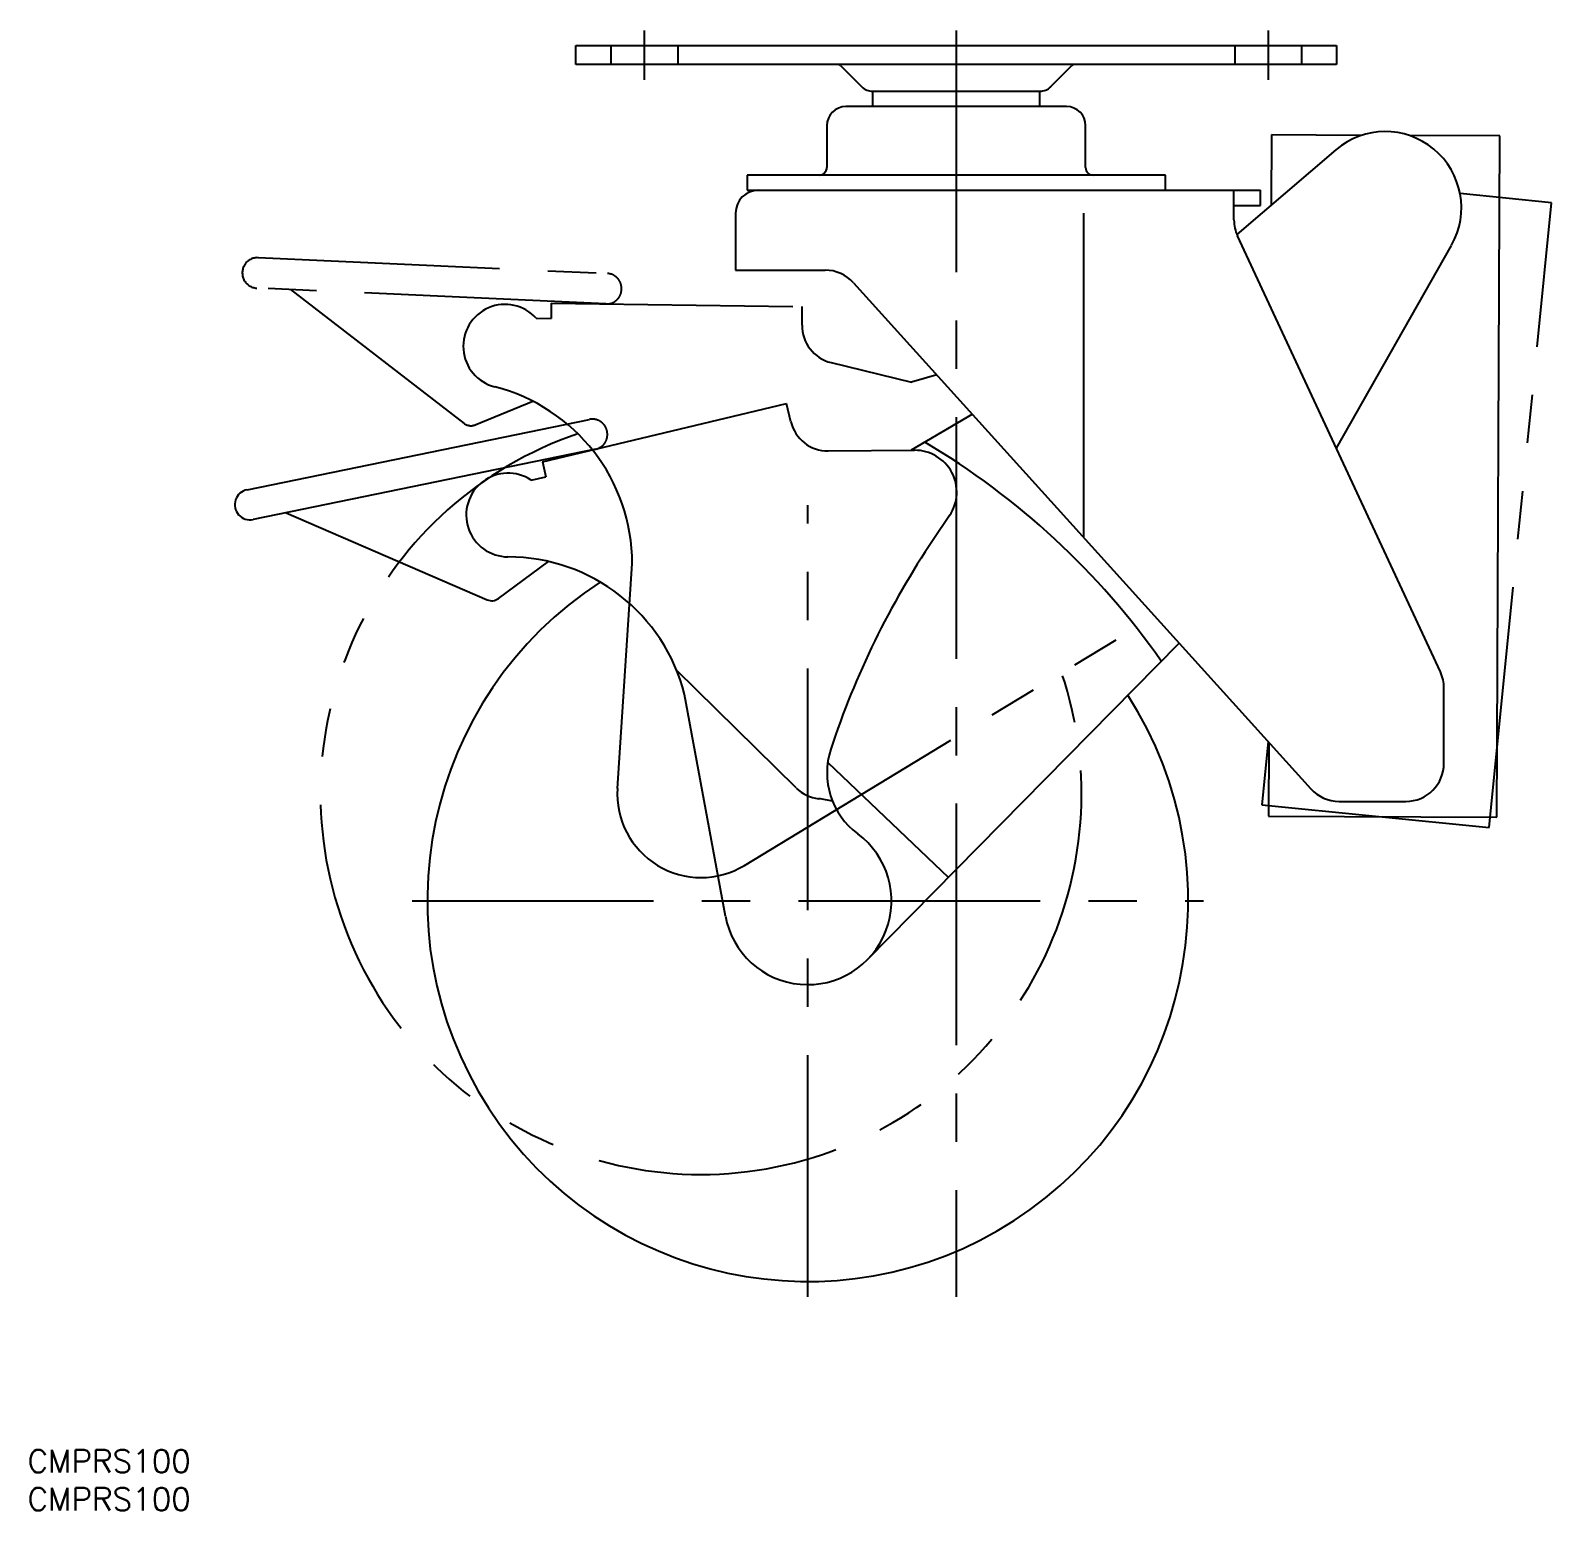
# Model space of a CAD drawing. Extents: x -122 to 80, y -330 to 31.
# Drawn here: x -121.7 to 78.2, y -330.5 to -136 of the extents above; entities that cross this region are included whole.
import ezdxf

# ---------------------------------------------------------------- set-up
doc = ezdxf.new("R2010")
doc.units = 0
for name, pattern in [('CENTER', [50.8, 31.75, -6.35, 6.35, -6.35]), ('DASHED', [19.05, 12.7, -6.35]), ('PHANTOM', [63.5, 31.75, -6.35, 6.35, -6.35, 6.35, -6.35])]:
    doc.linetypes.add(name, pattern=pattern)
doc.layers.get('0').update_dxf_attribs({"linetype": 'CONTINUOUS'})
doc.layers.add('CENTER', color=1, linetype='CONTINUOUS')
doc.styles.get("Standard").update_dxf_attribs({"font": 'txt.shx', "height": 3, "bigfont": 'bigfont.shx'})

msp = doc.modelspace()

# ---------------------------------------------------------------- linework, layer by layer
at = {"color": 7, "linetype": 'CONTINUOUS'}
for p, q in [((-50, -140.48), (-50, -137.98)), ((-50, -137.98), (50, -137.98)), ((50, -137.98), (50, -140.48)), ((50, -140.48), (-50, -140.48)), ((-15.21, -140.6), (-12.41, -143.4)), ((12.41, -143.4), (15.21, -140.6)), ((-11, -143.98), (11, -143.98)), ((-11, -143.98), (-11, -145.98)), ((11, -145.98), (11, -143.98)), ((14.5, -145.98), (-14.5, -145.98)), ((-17, -148.48), (-17, -153.98)), ((17, -153.98), (17, -148.48)), ((41.43, -149.72), (41.39, -158.93)), ((53.16, -149.77), (41.43, -149.72)), ((71.43, -149.85), (59.55, -149.8)), ((71.06, -239.35), (71.43, -149.85)), ((49.91, -151.67), (36.87, -162.78)), ((-27.5, -154.98), (-27.5, -156.98)), ((27.5, -154.98), (-27.5, -154.98)), ((27.5, -156.98), (27.5, -154.98)), ((-27.5, -156.98), (40, -156.98)), ((36.5, -160.88), (36.5, -156.98)), ((40, -158.98), (40, -156.98)), ((36.5, -158.98), (40, -158.98)), ((-29, -159.98), (-29, -167.48)), ((16.71, -159.98), (16.71, -202.56)), ((63.63, -220.28), (36.97, -162.99)), ((49.96, -190.89), (65.09, -164.22)), ((-29, -167.48), (-17.22, -167.48)), ((-13.51, -169.13), (46.61, -235.64)), ((-54.4, -192.68), (-22.31, -185.02)), ((-21.74, -187.4), (-22.31, -185.02)), ((-93.22, -196.33), (-48.21, -187.09)), ((2.12, -186.42), (-5.94, -191.15)), ((-47.41, -191.01), (-92.42, -200.25)), ((-16.84, -191.24), (-5.47, -191.15)), ((-54.4, -192.68), (-53.94, -194.63)), ((-55.85, -195.08), (-53.94, -194.63)), ((-88.08, -199.36), (-61.65, -210.8)), ((-0.87, -199.73), (-3.02, -202.91)), ((-60.16, -210.62), (-53.61, -205.76)), ((-11.69, -258.08), (29.29, -216.48)), ((-21.05, -235.52), (-36.76, -220.04)), ((-30.34, -252.35), (-35.7, -223.24)), ((64.1, -232.28), (64.1, -222.39)), ((41.1, -229.54), (41.06, -239.22)), ((-16.88, -232.15), (-1.03, -247.26)), ((50.32, -237.28), (59.1, -237.28)), ((41.06, -239.22), (71.06, -239.35))]:
    msp.add_line(p, q, dxfattribs=at)
at = {"color": 3, "linetype": 'DASHED'}
for p, q in [((-45.4, -137.98), (-45.4, -140.48)), ((-36.6, -137.98), (-36.6, -140.48)), ((36.6, -137.98), (36.6, -140.48)), ((45.4, -137.98), (45.4, -140.48))]:
    msp.add_line(p, q, dxfattribs=at)
at = {"color": 3, "linetype": 'PHANTOM'}
for p, q in [((78.25, -158.64), (66.22, -157.43)), ((70.03, -240.73), (78.25, -158.64)), ((-91.75, -165.84), (-45.85, -167.92)), ((-46.04, -171.92), (-91.94, -169.84)), ((-87.51, -170.04), (-64.69, -187.61)), ((-53.23, -171.82), (-53.25, -173.82)), ((-53.23, -171.82), (-20.23, -172.26)), ((-55.21, -173.8), (-53.25, -173.82)), ((-20.26, -174.71), (-20.23, -172.26)), ((-16.45, -179.63), (-5.87, -182.22)), ((-2.55, -181.25), (-5.87, -182.22)), ((-63.21, -187.81), (-55.66, -184.7)), ((-44.52, -235.57), (-42.58, -206.03)), ((-27.84, -245.69), (26.11, -212.96)), ((41.01, -229.44), (40.18, -237.74)), ((40.18, -237.74), (70.03, -240.73))]:
    msp.add_line(p, q, dxfattribs=at)
msp.add_polyline3d([(-46.04, -171.92, 0), (-45.99, -171.92, 0), (-45.94, -171.92, 0), (-45.89, -171.92, 0), (-45.84, -171.92, 0), (-45.79, -171.91, 0), (-45.75, -171.91, 0), (-45.7, -171.9, 0), (-45.65, -171.9, 0), (-45.6, -171.89, 0), (-45.56, -171.88, 0), (-45.51, -171.87, 0), (-45.46, -171.86, 0), (-45.42, -171.84, 0), (-45.37, -171.83, 0), (-45.32, -171.82, 0), (-45.28, -171.8, 0), (-45.23, -171.78, 0), (-45.19, -171.76, 0), (-45.14, -171.74, 0), (-45.1, -171.72, 0), (-45.06, -171.7, 0), (-45.01, -171.68, 0), (-44.97, -171.66, 0), (-44.93, -171.63, 0), (-44.89, -171.6, 0), (-44.85, -171.58, 0), (-44.81, -171.55, 0), (-44.77, -171.52, 0), (-44.73, -171.49, 0), (-44.69, -171.46, 0), (-44.66, -171.43, 0), (-44.62, -171.4, 0), (-44.59, -171.36, 0), (-44.55, -171.33, 0), (-44.52, -171.29, 0), (-44.49, -171.26, 0), (-44.45, -171.22, 0), (-44.42, -171.18, 0), (-44.39, -171.14, 0), (-44.36, -171.1, 0), (-44.34, -171.06, 0), (-44.31, -171.02, 0), (-44.28, -170.98, 0), (-44.26, -170.94, 0), (-44.23, -170.9, 0), (-44.21, -170.85, 0), (-44.19, -170.81, 0), (-44.17, -170.77, 0), (-44.15, -170.72, 0), (-44.13, -170.68, 0), (-44.11, -170.63, 0), (-44.09, -170.58, 0), (-44.08, -170.54, 0), (-44.06, -170.49, 0), (-44.05, -170.44, 0), (-44.04, -170.4, 0), (-44.03, -170.35, 0), (-44.02, -170.3, 0), (-44.01, -170.25, 0), (-44, -170.2, 0), (-43.99, -170.16, 0), (-43.99, -170.11, 0), (-43.99, -170.06, 0), (-43.98, -170.01, 0), (-43.98, -169.96, 0), (-43.98, -169.91, 0), (-43.98, -169.86, 0), (-43.98, -169.81, 0), (-43.99, -169.76, 0), (-43.99, -169.71, 0), (-44, -169.66, 0), (-44, -169.62, 0), (-44.01, -169.57, 0), (-44.02, -169.52, 0), (-44.03, -169.47, 0), (-44.04, -169.43, 0), (-44.05, -169.38, 0), (-44.07, -169.33, 0), (-44.08, -169.28, 0), (-44.1, -169.24, 0), (-44.11, -169.19, 0), (-44.13, -169.15, 0), (-44.15, -169.1, 0), (-44.17, -169.06, 0), (-44.19, -169.01, 0), (-44.22, -168.97, 0), (-44.24, -168.93, 0), (-44.26, -168.88, 0), (-44.29, -168.84, 0), (-44.32, -168.8, 0), (-44.34, -168.76, 0), (-44.37, -168.72, 0), (-44.4, -168.68, 0), (-44.43, -168.64, 0), (-44.46, -168.61, 0), (-44.49, -168.57, 0), (-44.53, -168.53, 0), (-44.56, -168.5, 0), (-44.6, -168.47, 0), (-44.63, -168.43, 0), (-44.67, -168.4, 0), (-44.7, -168.37, 0), (-44.74, -168.34, 0), (-44.78, -168.31, 0), (-44.82, -168.28, 0), (-44.86, -168.25, 0), (-44.9, -168.22, 0), (-44.94, -168.2, 0), (-44.98, -168.18, 0), (-45.02, -168.15, 0), (-45.07, -168.13, 0), (-45.11, -168.11, 0), (-45.15, -168.09, 0), (-45.2, -168.07, 0), (-45.24, -168.05, 0), (-45.29, -168.03, 0), (-45.33, -168.02, 0), (-45.38, -168, 0), (-45.43, -167.99, 0), (-45.47, -167.98, 0), (-45.52, -167.97, 0), (-45.57, -167.96, 0), (-45.62, -167.95, 0), (-45.66, -167.94, 0), (-45.71, -167.93, 0), (-45.76, -167.93, 0), (-45.81, -167.92, 0), (-45.85, -167.92, 0)], dxfattribs=at)
at = {"color": 7, "linetype": 'CONTINUOUS'}
msp.add_polyline3d([(-47.41, -191.01, 0), (-47.36, -191, 0), (-47.32, -190.99, 0), (-47.27, -190.98, 0), (-47.22, -190.96, 0), (-47.18, -190.95, 0), (-47.13, -190.93, 0), (-47.09, -190.91, 0), (-47.04, -190.9, 0), (-47, -190.88, 0), (-46.95, -190.86, 0), (-46.91, -190.84, 0), (-46.87, -190.81, 0), (-46.83, -190.79, 0), (-46.78, -190.76, 0), (-46.74, -190.74, 0), (-46.7, -190.71, 0), (-46.66, -190.68, 0), (-46.63, -190.65, 0), (-46.59, -190.62, 0), (-46.55, -190.59, 0), (-46.51, -190.56, 0), (-46.48, -190.53, 0), (-46.44, -190.5, 0), (-46.41, -190.46, 0), (-46.37, -190.43, 0), (-46.34, -190.39, 0), (-46.31, -190.35, 0), (-46.28, -190.32, 0), (-46.25, -190.28, 0), (-46.22, -190.24, 0), (-46.19, -190.2, 0), (-46.17, -190.16, 0), (-46.14, -190.12, 0), (-46.12, -190.07, 0), (-46.09, -190.03, 0), (-46.07, -189.99, 0), (-46.05, -189.95, 0), (-46.03, -189.9, 0), (-46.01, -189.86, 0), (-45.99, -189.81, 0), (-45.97, -189.77, 0), (-45.95, -189.72, 0), (-45.94, -189.67, 0), (-45.92, -189.63, 0), (-45.91, -189.58, 0), (-45.9, -189.53, 0), (-45.89, -189.49, 0), (-45.88, -189.44, 0), (-45.87, -189.39, 0), (-45.86, -189.34, 0), (-45.86, -189.29, 0), (-45.85, -189.24, 0), (-45.85, -189.19, 0), (-45.85, -189.15, 0), (-45.85, -189.1, 0), (-45.85, -189.05, 0), (-45.85, -189, 0), (-45.85, -188.95, 0), (-45.85, -188.9, 0), (-45.86, -188.85, 0), (-45.86, -188.8, 0), (-45.87, -188.75, 0), (-45.88, -188.71, 0), (-45.89, -188.66, 0), (-45.9, -188.61, 0), (-45.91, -188.56, 0), (-45.92, -188.51, 0), (-45.94, -188.47, 0), (-45.95, -188.42, 0), (-45.97, -188.37, 0), (-45.98, -188.33, 0), (-46, -188.28, 0), (-46.02, -188.24, 0), (-46.04, -188.19, 0), (-46.06, -188.15, 0), (-46.09, -188.11, 0), (-46.11, -188.06, 0), (-46.14, -188.02, 0), (-46.16, -187.98, 0), (-46.19, -187.94, 0), (-46.22, -187.9, 0), (-46.24, -187.86, 0), (-46.27, -187.82, 0), (-46.3, -187.78, 0), (-46.34, -187.74, 0), (-46.37, -187.71, 0), (-46.4, -187.67, 0), (-46.43, -187.63, 0), (-46.47, -187.6, 0), (-46.51, -187.57, 0), (-46.54, -187.54, 0), (-46.58, -187.5, 0), (-46.62, -187.47, 0), (-46.66, -187.44, 0), (-46.7, -187.41, 0), (-46.73, -187.39, 0), (-46.78, -187.36, 0), (-46.82, -187.34, 0), (-46.86, -187.31, 0), (-46.9, -187.29, 0), (-46.94, -187.26, 0), (-46.99, -187.24, 0), (-47.03, -187.22, 0), (-47.08, -187.2, 0), (-47.12, -187.19, 0), (-47.17, -187.17, 0), (-47.21, -187.15, 0), (-47.26, -187.14, 0), (-47.31, -187.12, 0), (-47.35, -187.11, 0), (-47.4, -187.1, 0), (-47.45, -187.09, 0), (-47.49, -187.08, 0), (-47.54, -187.07, 0), (-47.59, -187.07, 0), (-47.64, -187.06, 0), (-47.69, -187.06, 0), (-47.73, -187.06, 0), (-47.78, -187.05, 0), (-47.83, -187.05, 0), (-47.88, -187.05, 0), (-47.93, -187.06, 0), (-47.97, -187.06, 0), (-48.02, -187.06, 0), (-48.07, -187.07, 0), (-48.12, -187.08, 0), (-48.17, -187.08, 0), (-48.21, -187.09, 0)], dxfattribs=at)
for centre, radius, start, end in [((-15.49, -140.88), 0.4, 45, 90), ((15.49, -140.88), 0.4, 90, 135), ((-11, -141.98), 2, 225, 270), ((11, -141.98), 2, 270, 315), ((-14.5, -148.48), 2.5, 90, 180), ((14.5, -148.48), 2.5, 0, 90), ((56.39, -159.28), 10, 330.4312, 130.4312), ((-18, -153.98), 1, 270, 0), ((18, -153.98), 1, 180, 270), ((-26, -159.98), 3, 90, 180), ((41.5, -160.88), 5, 180, 204.9587), ((-17.22, -172.48), 5, 42.1139, 90), ((-16.87, -186.24), 5, 193.4312, 270.4312), ((-5.43, -196.65), 5.5, 325.9193, 90.4312), ((-55.19, -276.4), 100.29, 35.0118, 59.3859), ((-58.91, -199.65), 5.5, 56.1901, 269.8938), ((-92.82, -198.29), 2, 101.5941, 281.5941), ((88.09, -264.55), 110, 145.9193, 161.9222), ((-58.96, -229.15), 24, 14.2637, 89.8938), ((-19.52, -250.36), 50, 123.0703, 32.7221), ((-61.06, -209.42), 1.5, 246.5941, 306.5941), ((59.1, -222.39), 5, 0, 24.9587), ((-6.98, -233.52), 10, 161.9222, 233.3133), ((59.1, -232.28), 5, 270, 0), ((-17.54, -231.97), 4.99, 225.4312, 263.8228), ((50.32, -232.28), 5, 222.1139, 270), ((-19.54, -250.36), 13.51, 75.9473, 83.8228), ((-19.52, -250.36), 11, 190.4312, 53.3133)]:
    msp.add_arc(centre, radius, start, end, dxfattribs=at)
at = {"color": 3, "linetype": 'PHANTOM'}
for centre, radius, start, end in [((-91.84, -167.84), 2, 87.408, 267.408), ((-59.3, -177.48), 5.5, 42.0039, 255.7076), ((-15.26, -174.77), 5, 179.245, 256.245), ((-66.58, -206.07), 24, 0.0775, 75.7076), ((-63.78, -186.42), 1.5, 232.408, 292.408), ((-33.55, -236.29), 50, 108.8842, 18.536), ((-33.55, -236.29), 11, 176.245, 301.245)]:
    msp.add_arc(centre, radius, start, end, dxfattribs=at)
at = {"layer": 'CENTER', "color": 1, "linetype": 'CENTER'}
for p, q in [((-41, -135.98), (-41, -142.48)), ((0, -135.98), (0, -302.36)), ((41, -135.98), (41, -142.48)), ((-19.52, -302.36), (-19.52, -198.36)), ((-71.52, -250.36), (32.48, -250.36))]:
    msp.add_line(p, q, dxfattribs=at)

# ---------------------------------------------------------------- texts
at = {"color": 7, "linetype": 'CONTINUOUS'}
for p in [(-122.07, -325.46), (-122.07, -330.46)]:
    msp.add_text('CMPRS100', height=3, dxfattribs=at).set_placement(p)

doc.saveas('drawing.dxf')
